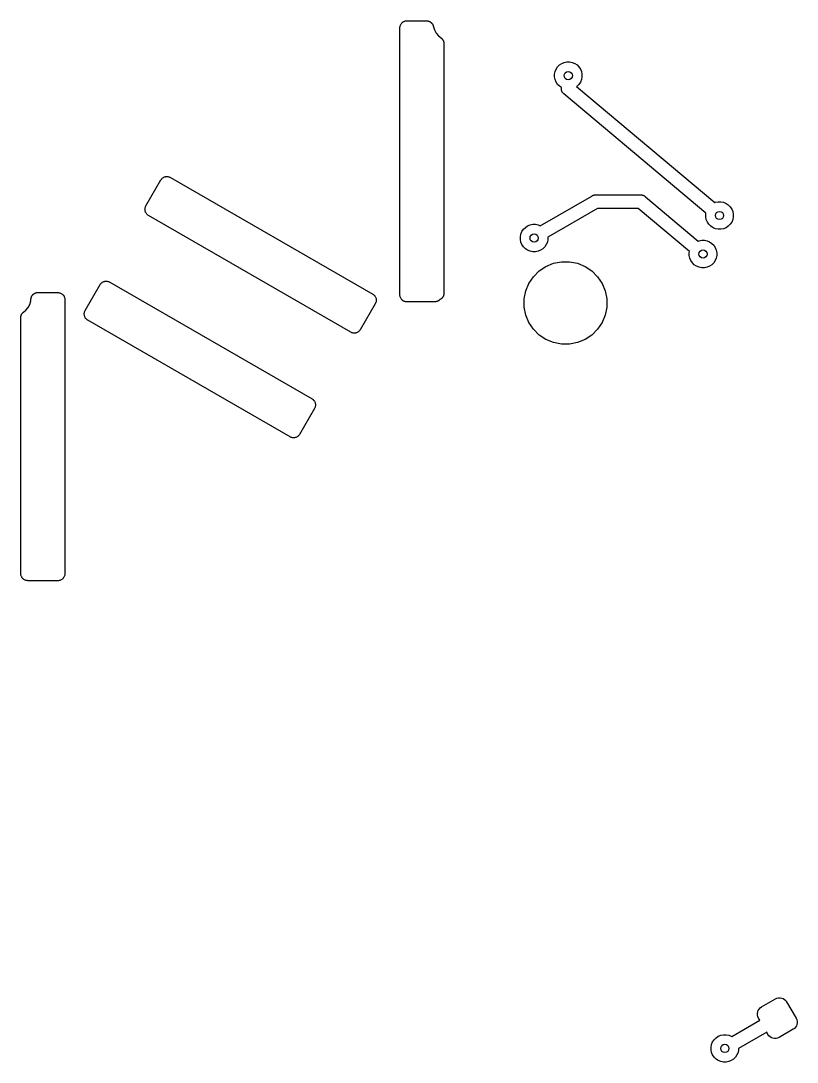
# Model space of a CAD drawing. Extents: x 3.53 to 7.52, y -4.86 to -3.59.
# Drawn here: x 6.567 to 7.122, y -4.33 to -3.585 of the extents above; entities that cross this region are included whole.
import ezdxf

# ---------------------------------------------------------------- set-up
doc = ezdxf.new("R2010")
doc.units = 0
doc.header["$MEASUREMENT"] = 0
doc.layers.add('BLACK', color=7, linetype='CONTINUOUS')

msp = doc.modelspace()

# ---------------------------------------------------------------- linework, layer by layer
at = {"layer": 'BLACK', "linetype": 'CONTINUOUS'}
for p, q in [((6.84132, -3.5854), (6.84177, -3.58527)), ((6.84177, -3.58527), (6.84222, -3.58513)), ((6.84222, -3.58513), (6.84224, -3.58513)), ((6.84224, -3.58513), (6.84225, -3.58513)), ((6.84225, -3.58513), (6.84272, -3.58509)), ((6.84272, -3.58509), (6.84319, -3.58504)), ((6.84319, -3.58504), (6.85726, -3.58504)), ((6.85726, -3.58504), (6.85733, -3.58504)), ((6.85733, -3.58504), (6.85755, -3.58507)), ((6.85755, -3.58507), (6.85778, -3.58507)), ((6.85778, -3.58507), (6.85804, -3.58512)), ((6.85804, -3.58512), (6.8583, -3.58515)), ((6.8583, -3.58515), (6.85851, -3.58522)), ((6.85851, -3.58522), (6.85874, -3.58526)), ((6.85874, -3.58526), (6.85898, -3.58536)), ((6.85898, -3.58536), (6.85923, -3.58544)), ((6.83819, -3.58997), (6.83824, -3.5895)), ((6.83819, -3.59), (6.83819, -3.58997)), ((6.83819, -3.59001), (6.83819, -3.59)), ((6.83819, -3.59), (6.83819, -3.59)), ((6.83819, -3.59004), (6.83819, -3.59001)), ((6.83819, -3.78122), (6.83819, -3.59004)), ((6.83824, -3.5895), (6.83829, -3.58903)), ((6.83829, -3.58903), (6.8383, -3.58902)), ((6.8383, -3.589), (6.83844, -3.58855)), ((6.8383, -3.58902), (6.8383, -3.589)), ((6.83844, -3.58855), (6.83858, -3.5881)), ((6.83858, -3.5881), (6.83859, -3.58809)), ((6.83859, -3.58807), (6.83882, -3.58766)), ((6.83859, -3.58809), (6.83859, -3.58807)), ((6.83882, -3.58766), (6.83904, -3.58724)), ((6.83904, -3.58724), (6.83906, -3.58723)), ((6.83906, -3.58721), (6.83937, -3.58685)), ((6.83906, -3.58723), (6.83906, -3.58721)), ((6.83937, -3.58685), (6.83967, -3.58649)), ((6.83967, -3.58649), (6.83968, -3.58648)), ((6.83968, -3.58648), (6.83969, -3.58647)), ((6.83969, -3.58647), (6.84006, -3.58617)), ((6.84006, -3.58617), (6.84042, -3.58587)), ((6.84042, -3.58587), (6.84044, -3.58587)), ((6.84044, -3.58587), (6.84045, -3.58586)), ((6.84045, -3.58586), (6.84087, -3.58564)), ((6.84087, -3.58564), (6.84128, -3.58542)), ((6.84128, -3.58542), (6.8413, -3.58541)), ((6.8413, -3.58541), (6.84132, -3.5854)), ((6.85923, -3.58544), (6.85943, -3.58555)), ((6.85943, -3.58555), (6.85964, -3.58564)), ((6.85964, -3.58564), (6.85985, -3.58579)), ((6.85985, -3.58579), (6.86008, -3.58591)), ((6.86008, -3.58591), (6.86026, -3.58606)), ((6.86026, -3.58606), (6.86045, -3.58619)), ((6.86045, -3.58619), (6.86063, -3.58637)), ((6.86063, -3.58637), (6.86083, -3.58654)), ((6.86083, -3.58654), (6.86097, -3.58672)), ((6.86097, -3.58672), (6.86113, -3.58688)), ((6.86113, -3.58688), (6.86128, -3.5871)), ((6.86128, -3.5871), (6.86144, -3.5873)), ((6.86144, -3.5873), (6.86155, -3.5875)), ((6.86155, -3.5875), (6.86167, -3.58769)), ((6.86167, -3.58769), (6.86177, -3.58793)), ((6.86177, -3.58793), (6.8619, -3.58817)), ((6.8619, -3.58817), (6.86196, -3.58838)), ((6.86196, -3.58838), (6.86205, -3.58859)), ((6.86205, -3.58859), (6.86207, -3.58872)), ((6.86207, -3.58872), (6.86292, -3.59153)), ((6.86292, -3.59153), (6.86411, -3.59376)), ((6.86411, -3.59376), (6.86571, -3.59571)), ((6.86571, -3.59571), (6.86786, -3.59747)), ((6.86786, -3.59747), (6.86791, -3.59751)), ((6.86791, -3.59751), (6.86806, -3.59767)), ((6.86806, -3.59767), (6.86823, -3.59781)), ((6.86823, -3.59781), (6.8684, -3.59802)), ((6.8684, -3.59802), (6.86859, -3.59821)), ((6.86859, -3.59821), (6.86871, -3.59839)), ((6.86871, -3.59839), (6.86885, -3.59856)), ((6.86885, -3.59856), (6.86898, -3.5988)), ((6.86898, -3.5988), (6.86912, -3.59903)), ((6.86912, -3.59903), (6.8692, -3.59923)), ((6.8692, -3.59923), (6.86931, -3.59943)), ((6.86931, -3.59943), (6.86939, -3.59968)), ((6.86939, -3.59968), (6.86949, -3.59993)), ((6.86949, -3.59993), (6.86953, -3.60015)), ((6.86953, -3.60015), (6.86959, -3.60036)), ((6.86959, -3.60036), (6.86962, -3.60063)), ((6.86962, -3.60063), (6.86967, -3.60089)), ((6.86967, -3.60089), (6.86966, -3.60111)), ((6.86966, -3.60111), (6.86969, -3.60133)), ((6.86969, -3.60133), (6.86969, -3.78009)), ((6.954, -3.61555), (6.95579, -3.61481)), ((6.95579, -3.61481), (6.95769, -3.61443)), ((6.95769, -3.61443), (6.95963, -3.61443)), ((6.95963, -3.61443), (6.96153, -3.61481)), ((6.96153, -3.61481), (6.96332, -3.61555)), ((6.94882, -3.6233), (6.9492, -3.6214)), ((6.9492, -3.6214), (6.94994, -3.61961)), ((6.94994, -3.61961), (6.95102, -3.618)), ((6.95102, -3.618), (6.95239, -3.61663)), ((6.95239, -3.61663), (6.954, -3.61555)), ((6.96332, -3.61555), (6.96494, -3.61663)), ((6.96494, -3.61663), (6.96631, -3.618)), ((6.96631, -3.618), (6.96738, -3.61961)), ((6.96738, -3.61961), (6.96813, -3.6214)), ((6.96813, -3.6214), (6.9685, -3.6233)), ((6.94882, -3.62524), (6.94882, -3.6233)), ((6.9492, -3.62714), (6.94882, -3.62524)), ((6.94994, -3.62893), (6.9492, -3.62714)), ((6.95102, -3.63054), (6.94994, -3.62893)), ((6.96738, -3.62893), (6.96631, -3.63054)), ((6.96813, -3.62714), (6.96738, -3.62893)), ((6.9685, -3.62524), (6.96813, -3.62714)), ((6.9685, -3.6233), (6.9685, -3.62524)), ((6.95239, -3.63192), (6.95102, -3.63054)), ((6.95374, -3.63282), (6.95239, -3.63192)), ((6.95374, -3.63354), (6.95374, -3.63282)), ((6.95374, -3.63399), (6.95374, -3.63354)), ((6.95378, -3.63426), (6.95374, -3.63399)), ((6.95381, -3.63453), (6.95378, -3.63426)), ((6.95387, -3.63473), (6.95381, -3.63453)), ((6.95391, -3.63495), (6.95387, -3.63473)), ((6.95401, -3.6352), (6.95391, -3.63495)), ((6.95409, -3.63545), (6.95401, -3.6352)), ((6.95419, -3.63564), (6.95409, -3.63545)), ((6.95428, -3.63585), (6.95419, -3.63564)), ((6.95442, -3.63607), (6.95428, -3.63585)), ((6.95455, -3.63631), (6.95442, -3.63607)), ((6.95469, -3.63648), (6.95455, -3.63631)), ((6.9548, -3.63666), (6.95469, -3.63648)), ((6.95499, -3.63685), (6.9548, -3.63666)), ((6.95516, -3.63706), (6.95499, -3.63685)), ((6.95552, -3.63735), (6.95516, -3.63706)), ((7.05723, -3.7227), (6.95552, -3.63735)), ((6.96494, -3.63192), (6.96461, -3.63213)), ((6.96461, -3.63213), (7.06355, -3.71515)), ((6.96631, -3.63054), (6.96494, -3.63192)), ((6.66892, -3.69719), (6.66932, -3.69694)), ((6.66932, -3.69694), (6.66934, -3.69693)), ((6.66934, -3.69693), (6.66935, -3.69693)), ((6.66935, -3.69693), (6.66979, -3.69677)), ((6.66979, -3.69677), (6.67024, -3.6966)), ((6.67024, -3.6966), (6.67025, -3.6966)), ((6.67025, -3.6966), (6.67027, -3.69659)), ((6.67027, -3.69659), (6.67073, -3.69652)), ((6.67073, -3.69652), (6.6712, -3.69644)), ((6.6712, -3.69644), (6.67122, -3.69645)), ((6.67122, -3.69645), (6.67123, -3.69644)), ((6.67123, -3.69644), (6.6717, -3.69646)), ((6.6717, -3.69646), (6.67217, -3.69648)), ((6.67217, -3.69648), (6.67219, -3.69648)), ((6.67219, -3.69648), (6.67221, -3.69648)), ((6.67221, -3.69648), (6.67267, -3.6966)), ((6.67267, -3.6966), (6.67312, -3.6967)), ((6.67312, -3.6967), (6.67314, -3.69671)), ((6.67314, -3.69671), (6.67316, -3.69671)), ((6.67316, -3.69671), (6.67359, -3.69691)), ((6.67359, -3.69691), (6.67401, -3.6971)), ((6.67401, -3.6971), (6.81878, -3.78069)), ((6.65643, -3.71755), (6.66718, -3.69894)), ((6.66718, -3.69894), (6.6672, -3.69891)), ((6.6672, -3.6989), (6.66722, -3.69887)), ((6.6672, -3.69891), (6.6672, -3.6989)), ((6.6672, -3.6989), (6.6672, -3.6989)), ((6.66722, -3.69887), (6.6675, -3.6985)), ((6.6675, -3.6985), (6.66777, -3.69812)), ((6.66777, -3.69812), (6.66779, -3.6981)), ((6.66779, -3.6981), (6.6678, -3.69809)), ((6.6678, -3.69809), (6.66814, -3.69777)), ((6.66814, -3.69777), (6.66849, -3.69745)), ((6.66849, -3.69745), (6.6685, -3.69744)), ((6.6685, -3.69744), (6.66852, -3.69743)), ((6.66852, -3.69743), (6.66892, -3.69719)), ((6.93867, -3.73173), (6.97543, -3.71051)), ((6.97543, -3.71051), (6.97549, -3.71046)), ((6.97549, -3.71046), (6.97585, -3.71027)), ((6.97585, -3.71027), (6.97599, -3.71018)), ((6.97599, -3.71018), (6.97606, -3.71015)), ((6.97606, -3.71015), (6.97635, -3.71)), ((6.97635, -3.71), (6.9765, -3.70995)), ((6.9765, -3.70995), (6.97665, -3.70988)), ((6.97665, -3.70988), (6.97697, -3.70981)), ((6.97697, -3.70981), (6.97728, -3.70972)), ((6.97728, -3.70972), (6.97744, -3.7097)), ((6.97744, -3.7097), (6.9776, -3.70966)), ((6.9776, -3.70966), (6.97792, -3.70965)), ((6.97792, -3.70965), (6.978, -3.70965)), ((6.978, -3.70965), (6.97816, -3.70965)), ((6.97816, -3.70965), (6.97856, -3.70963)), ((6.97856, -3.70963), (6.97864, -3.70965)), ((6.97864, -3.70965), (7.01009, -3.70965)), ((7.01009, -3.70965), (7.01011, -3.70964)), ((7.01011, -3.70964), (7.01057, -3.70965)), ((7.01057, -3.70965), (7.01079, -3.70965)), ((7.01079, -3.70965), (7.01081, -3.70965)), ((7.01081, -3.70965), (7.01108, -3.70965)), ((7.01108, -3.70965), (7.01129, -3.7097)), ((7.01129, -3.7097), (7.01151, -3.70972)), ((7.01151, -3.70972), (7.01177, -3.7098)), ((7.01177, -3.7098), (7.01203, -3.70985)), ((7.01203, -3.70985), (7.01223, -3.70994)), ((7.01223, -3.70994), (7.01244, -3.71)), ((7.01244, -3.71), (7.01268, -3.71013)), ((7.01268, -3.71013), (7.01292, -3.71023)), ((7.01292, -3.71023), (7.0131, -3.71035)), ((7.0131, -3.71035), (7.01329, -3.71046)), ((7.01329, -3.71046), (7.0135, -3.71063)), ((7.0135, -3.71063), (7.01352, -3.71064)), ((7.01352, -3.71064), (7.01369, -3.71078)), ((7.01369, -3.71078), (7.01404, -3.71107)), ((7.01404, -3.71107), (7.01406, -3.71109)), ((7.01406, -3.71109), (7.05174, -3.74271)), ((6.65579, -3.71986), (6.65581, -3.71939)), ((6.65581, -3.71936), (6.65592, -3.7189)), ((6.65581, -3.71937), (6.65581, -3.71936)), ((6.65581, -3.71939), (6.65581, -3.71937)), ((6.65592, -3.7189), (6.65603, -3.71844)), ((6.65603, -3.71844), (6.65604, -3.71842)), ((6.65604, -3.71841), (6.65624, -3.71798)), ((6.65604, -3.71842), (6.65604, -3.71841)), ((6.65624, -3.71798), (6.65643, -3.71755)), ((6.97956, -3.71949), (6.94409, -3.73996)), ((7.00875, -3.71949), (6.97956, -3.71949)), ((7.04542, -3.75026), (7.00875, -3.71949)), ((7.06355, -3.71515), (7.06406, -3.71495)), ((7.06406, -3.71495), (7.06596, -3.71457)), ((7.06596, -3.71457), (7.0679, -3.71457)), ((7.0679, -3.71457), (7.0698, -3.71495)), ((7.0698, -3.71495), (7.07159, -3.71569)), ((7.07159, -3.71569), (7.0732, -3.71676)), ((7.0732, -3.71676), (7.07457, -3.71814)), ((7.07457, -3.71814), (7.07565, -3.71975)), ((6.65577, -3.72033), (6.65579, -3.71986)), ((6.65578, -3.72035), (6.65577, -3.72033)), ((6.65577, -3.72037), (6.65578, -3.72035)), ((6.65585, -3.72083), (6.65577, -3.72037)), ((6.65592, -3.72129), (6.65585, -3.72083)), ((6.65593, -3.72131), (6.65592, -3.72129)), ((6.65593, -3.72133), (6.65593, -3.72131)), ((6.65609, -3.72177), (6.65593, -3.72133)), ((6.65626, -3.72221), (6.65609, -3.72177)), ((6.65626, -3.72223), (6.65626, -3.72221)), ((6.65627, -3.72224), (6.65626, -3.72223)), ((6.65652, -3.72264), (6.65627, -3.72224)), ((6.65676, -3.72305), (6.65652, -3.72264)), ((6.65677, -3.72306), (6.65676, -3.72305)), ((6.65678, -3.72307), (6.65677, -3.72306)), ((6.6571, -3.72342), (6.65678, -3.72307)), ((6.65742, -3.72377), (6.6571, -3.72342)), ((6.65743, -3.72378), (6.65742, -3.72377)), ((6.65745, -3.72379), (6.65743, -3.72378)), ((6.65782, -3.72407), (6.65745, -3.72379)), ((6.6582, -3.72435), (6.65782, -3.72407)), ((6.65823, -3.72436), (6.6582, -3.72435)), ((6.65824, -3.72436), (6.65823, -3.72436)), ((6.65823, -3.72436), (6.65823, -3.72436)), ((6.65826, -3.72438), (6.65824, -3.72436)), ((6.80303, -3.80796), (6.65826, -3.72438)), ((7.05709, -3.72344), (7.05723, -3.7227)), ((7.05709, -3.72538), (7.05709, -3.72344)), ((7.05746, -3.72728), (7.05709, -3.72538)), ((7.07565, -3.71975), (7.07639, -3.72154)), ((7.07639, -3.72154), (7.07677, -3.72344)), ((7.07677, -3.72538), (7.07639, -3.72728)), ((7.07677, -3.72344), (7.07677, -3.72538)), ((6.92553, -3.73589), (6.92661, -3.73428)), ((6.92661, -3.73428), (6.92798, -3.73291)), ((6.92798, -3.73291), (6.92959, -3.73183)), ((6.92959, -3.73183), (6.93138, -3.73109)), ((6.93138, -3.73109), (6.93328, -3.73071)), ((6.93328, -3.73071), (6.93522, -3.73071)), ((6.93522, -3.73071), (6.93712, -3.73109)), ((6.93712, -3.73109), (6.93867, -3.73173)), ((7.05821, -3.72907), (7.05746, -3.72728)), ((7.05928, -3.73068), (7.05821, -3.72907)), ((7.06065, -3.73205), (7.05928, -3.73068)), ((7.06227, -3.73313), (7.06065, -3.73205)), ((7.06406, -3.73387), (7.06227, -3.73313)), ((7.06596, -3.73425), (7.06406, -3.73387)), ((7.0679, -3.73425), (7.06596, -3.73425)), ((7.0698, -3.73387), (7.0679, -3.73425)), ((7.07159, -3.73313), (7.0698, -3.73387)), ((7.0732, -3.73205), (7.07159, -3.73313)), ((7.07457, -3.73068), (7.0732, -3.73205)), ((7.07565, -3.72907), (7.07457, -3.73068)), ((7.07639, -3.72728), (7.07565, -3.72907)), ((6.92441, -3.73958), (6.92479, -3.73768)), ((6.92441, -3.74152), (6.92441, -3.73958)), ((6.92479, -3.74342), (6.92441, -3.74152)), ((6.92479, -3.73768), (6.92553, -3.73589)), ((6.94409, -3.74152), (6.94372, -3.74342)), ((6.94409, -3.73996), (6.94409, -3.74152)), ((6.92553, -3.74521), (6.92479, -3.74342)), ((6.92661, -3.74683), (6.92553, -3.74521)), ((6.92798, -3.7482), (6.92661, -3.74683)), ((6.92959, -3.74927), (6.92798, -3.7482)), ((6.93138, -3.75002), (6.92959, -3.74927)), ((6.93891, -3.74927), (6.93712, -3.75002)), ((6.94053, -3.7482), (6.93891, -3.74927)), ((6.9419, -3.74683), (6.94053, -3.7482)), ((6.94297, -3.74521), (6.9419, -3.74683)), ((6.94372, -3.74342), (6.94297, -3.74521)), ((7.05174, -3.74271), (7.05225, -3.7425)), ((7.05225, -3.7425), (7.05415, -3.74213)), ((7.05415, -3.74213), (7.05609, -3.74213)), ((7.05609, -3.74213), (7.05799, -3.7425)), ((7.05799, -3.7425), (7.05978, -3.74325)), ((7.05978, -3.74325), (7.06139, -3.74432)), ((7.06139, -3.74432), (7.06276, -3.74569)), ((7.06276, -3.74569), (7.06384, -3.74731)), ((7.06384, -3.74731), (7.06458, -3.7491)), ((7.06458, -3.7491), (7.06496, -3.751)), ((6.93328, -3.75039), (6.93138, -3.75002)), ((6.93522, -3.75039), (6.93328, -3.75039)), ((6.93712, -3.75002), (6.93522, -3.75039)), ((7.04528, -3.751), (7.04542, -3.75026)), ((7.04528, -3.75294), (7.04528, -3.751)), ((7.04565, -3.75484), (7.04528, -3.75294)), ((7.0464, -3.75663), (7.04565, -3.75484)), ((7.04747, -3.75824), (7.0464, -3.75663)), ((7.06384, -3.75663), (7.06276, -3.75824)), ((7.06458, -3.75484), (7.06384, -3.75663)), ((7.06496, -3.75294), (7.06458, -3.75484)), ((7.06496, -3.751), (7.06496, -3.75294)), ((6.93376, -3.76819), (6.93787, -3.76407)), ((6.93787, -3.76407), (6.94271, -3.76084)), ((6.94271, -3.76084), (6.94808, -3.75862)), ((6.94808, -3.75862), (6.95378, -3.75748)), ((6.95378, -3.75748), (6.9596, -3.75748)), ((6.9596, -3.75748), (6.96531, -3.75862)), ((6.96531, -3.75862), (6.97068, -3.76084)), ((6.97068, -3.76084), (6.97552, -3.76407)), ((6.97552, -3.76407), (6.97963, -3.76819)), ((7.04884, -3.75961), (7.04747, -3.75824)), ((7.05046, -3.76069), (7.04884, -3.75961)), ((7.05225, -3.76143), (7.05046, -3.76069)), ((7.05415, -3.76181), (7.05225, -3.76143)), ((7.05609, -3.76181), (7.05415, -3.76181)), ((7.05799, -3.76143), (7.05609, -3.76181)), ((7.05978, -3.76069), (7.05799, -3.76143)), ((7.06139, -3.75961), (7.05978, -3.76069)), ((7.06276, -3.75824), (7.06139, -3.75961)), ((6.62589, -3.77185), (6.62634, -3.77169)), ((6.62634, -3.77169), (6.62678, -3.77152)), ((6.62678, -3.77152), (6.62679, -3.77152)), ((6.62679, -3.77152), (6.62681, -3.77151)), ((6.62681, -3.77151), (6.62727, -3.77144)), ((6.62727, -3.77144), (6.62774, -3.77137)), ((6.62774, -3.77137), (6.62776, -3.77137)), ((6.62776, -3.77137), (6.62777, -3.77137)), ((6.62777, -3.77137), (6.62824, -3.77139)), ((6.62824, -3.77139), (6.62872, -3.7714)), ((6.62872, -3.7714), (6.62873, -3.77141)), ((6.62873, -3.77141), (6.62875, -3.77141)), ((6.62875, -3.77141), (6.62921, -3.77152)), ((6.62921, -3.77152), (6.62967, -3.77162)), ((6.62967, -3.77162), (6.62968, -3.77163)), ((6.62968, -3.77163), (6.6297, -3.77164)), ((6.6297, -3.77164), (6.63013, -3.77183)), ((6.93053, -3.77302), (6.93376, -3.76819)), ((6.97963, -3.76819), (6.98286, -3.77302)), ((6.61298, -3.79247), (6.62372, -3.77386)), ((6.62372, -3.77386), (6.62374, -3.77383)), ((6.62374, -3.77383), (6.62376, -3.7738)), ((6.62374, -3.77383), (6.62374, -3.77383)), ((6.62374, -3.77383), (6.62374, -3.77383)), ((6.62376, -3.7738), (6.62404, -3.77342)), ((6.62404, -3.77342), (6.62432, -3.77304)), ((6.62432, -3.77304), (6.62433, -3.77303)), ((6.62433, -3.77303), (6.62434, -3.77301)), ((6.62434, -3.77301), (6.62469, -3.77269)), ((6.62469, -3.77269), (6.62503, -3.77237)), ((6.62503, -3.77237), (6.62505, -3.77237)), ((6.62505, -3.77237), (6.62506, -3.77235)), ((6.62506, -3.77235), (6.62546, -3.77211)), ((6.62546, -3.77211), (6.62586, -3.77186)), ((6.62586, -3.77186), (6.62588, -3.77186)), ((6.62588, -3.77186), (6.62589, -3.77185)), ((6.63013, -3.77183), (6.63055, -3.77203)), ((6.63055, -3.77203), (6.77532, -3.85561)), ((6.92717, -3.7841), (6.9283, -3.77839)), ((6.9283, -3.77839), (6.93053, -3.77302)), ((6.98286, -3.77302), (6.98509, -3.77839)), ((6.98509, -3.77839), (6.98622, -3.7841)), ((6.5733, -3.78799), (6.57403, -3.78558)), ((6.57403, -3.78558), (6.57418, -3.78404)), ((6.57418, -3.78404), (6.57419, -3.78397)), ((6.57419, -3.78397), (6.57423, -3.78375)), ((6.57423, -3.78375), (6.57426, -3.78352)), ((6.57426, -3.78352), (6.57434, -3.78327)), ((6.57434, -3.78327), (6.57439, -3.78301)), ((6.57439, -3.78301), (6.57448, -3.78281)), ((6.57448, -3.78281), (6.57455, -3.78259)), ((6.57455, -3.78259), (6.57467, -3.78236)), ((6.57467, -3.78236), (6.57477, -3.78212)), ((6.57477, -3.78212), (6.5749, -3.78193)), ((6.5749, -3.78193), (6.57501, -3.78173)), ((6.57501, -3.78173), (6.57518, -3.78153)), ((6.57518, -3.78153), (6.57533, -3.78131)), ((6.57533, -3.78131), (6.57549, -3.78115)), ((6.57549, -3.78115), (6.57563, -3.78098)), ((6.57563, -3.78098), (6.57584, -3.78081)), ((6.57584, -3.78081), (6.57602, -3.78063)), ((6.57602, -3.78063), (6.57621, -3.78051)), ((6.57621, -3.78051), (6.57639, -3.78036)), ((6.57639, -3.78036), (6.57662, -3.78024)), ((6.57662, -3.78024), (6.57684, -3.7801)), ((6.57684, -3.7801), (6.57705, -3.78001)), ((6.57705, -3.78001), (6.57725, -3.7799)), ((6.57725, -3.7799), (6.5775, -3.77983)), ((6.5775, -3.77983), (6.57775, -3.77973)), ((6.57775, -3.77973), (6.57797, -3.77969)), ((6.57797, -3.77969), (6.57818, -3.77962)), ((6.57818, -3.77962), (6.57845, -3.7796)), ((6.57845, -3.7796), (6.5787, -3.77955)), ((6.5787, -3.77955), (6.57893, -3.77955)), ((6.57893, -3.77955), (6.57916, -3.77953)), ((6.57916, -3.77953), (6.59343, -3.77953)), ((6.59343, -3.77953), (6.59346, -3.77953)), ((6.59346, -3.77953), (6.59346, -3.77953)), ((6.59346, -3.77953), (6.59346, -3.77953)), ((6.59346, -3.77953), (6.59349, -3.77953)), ((6.59349, -3.77953), (6.59396, -3.77958)), ((6.59396, -3.77958), (6.59443, -3.77963)), ((6.59443, -3.77963), (6.59445, -3.77963)), ((6.59445, -3.77963), (6.59446, -3.77964)), ((6.59446, -3.77964), (6.59491, -3.77978)), ((6.59491, -3.77978), (6.59536, -3.77992)), ((6.59536, -3.77992), (6.59538, -3.77993)), ((6.59538, -3.77993), (6.59539, -3.77993)), ((6.59539, -3.77993), (6.59581, -3.78016)), ((6.59581, -3.78016), (6.59622, -3.78038)), ((6.59622, -3.78038), (6.59623, -3.78039)), ((6.59623, -3.78039), (6.59625, -3.7804)), ((6.59625, -3.7804), (6.59661, -3.7807)), ((6.59661, -3.7807), (6.59697, -3.781)), ((6.59697, -3.781), (6.59698, -3.78102)), ((6.59698, -3.78102), (6.597, -3.78103)), ((6.597, -3.78103), (6.59729, -3.7814)), ((6.59729, -3.7814), (6.59759, -3.78176)), ((6.59759, -3.78176), (6.5976, -3.78178)), ((6.5976, -3.78178), (6.59761, -3.78179)), ((6.59761, -3.78179), (6.59783, -3.78221)), ((6.59783, -3.78221), (6.59805, -3.78262)), ((6.59805, -3.78262), (6.59805, -3.78264)), ((6.59805, -3.78264), (6.59806, -3.78265)), ((6.59806, -3.78265), (6.59819, -3.7831)), ((6.59819, -3.7831), (6.59833, -3.78356)), ((6.59833, -3.78356), (6.59833, -3.78357)), ((6.59833, -3.78357), (6.59834, -3.78359)), ((6.59834, -3.78359), (6.59838, -3.78406)), ((6.59838, -3.78406), (6.59843, -3.78453)), ((6.59843, -3.78453), (6.59843, -3.98083)), ((6.81878, -3.78069), (6.81881, -3.7807)), ((6.81881, -3.7807), (6.81881, -3.78071)), ((6.81881, -3.78071), (6.81881, -3.78071)), ((6.81881, -3.78071), (6.81884, -3.78072)), ((6.81884, -3.78072), (6.81922, -3.781)), ((6.81922, -3.781), (6.8196, -3.78128)), ((6.8196, -3.78128), (6.81961, -3.78129)), ((6.81961, -3.78129), (6.81963, -3.7813)), ((6.81963, -3.7813), (6.81994, -3.78165)), ((6.81994, -3.78165), (6.82026, -3.78199)), ((6.82026, -3.78199), (6.82027, -3.78201)), ((6.82027, -3.78201), (6.82029, -3.78202)), ((6.82029, -3.78202), (6.82053, -3.78242)), ((6.82053, -3.78242), (6.82078, -3.78283)), ((6.82078, -3.78283), (6.82078, -3.78284)), ((6.82078, -3.78284), (6.82079, -3.78286)), ((6.82079, -3.78286), (6.82095, -3.7833)), ((6.82095, -3.7833), (6.82112, -3.78374)), ((6.82102, -3.78663), (6.82101, -3.78665)), ((6.82112, -3.78617), (6.82102, -3.78663)), ((6.82112, -3.78374), (6.82112, -3.78376)), ((6.82112, -3.78376), (6.82112, -3.78377)), ((6.82112, -3.78377), (6.8212, -3.78424)), ((6.82123, -3.78571), (6.82112, -3.78617)), ((6.8212, -3.78424), (6.82127, -3.7847)), ((6.82124, -3.78568), (6.82123, -3.7857)), ((6.82123, -3.7857), (6.82123, -3.78571)), ((6.82125, -3.78521), (6.82124, -3.78568)), ((6.82127, -3.78474), (6.82125, -3.78521)), ((6.82127, -3.7847), (6.82127, -3.78472)), ((6.82127, -3.78472), (6.82127, -3.78474)), ((6.83823, -3.78169), (6.83819, -3.78122)), ((6.83828, -3.78216), (6.83823, -3.78169)), ((6.83828, -3.78217), (6.83828, -3.78216)), ((6.83828, -3.78219), (6.83828, -3.78217)), ((6.83842, -3.78264), (6.83828, -3.78219)), ((6.83855, -3.78309), (6.83842, -3.78264)), ((6.83856, -3.78311), (6.83855, -3.78309)), ((6.83857, -3.78313), (6.83856, -3.78311)), ((6.83879, -3.78354), (6.83857, -3.78313)), ((6.83901, -3.78396), (6.83879, -3.78354)), ((6.83902, -3.78397), (6.83901, -3.78396)), ((6.83902, -3.78399), (6.83902, -3.78397)), ((6.83932, -3.78435), (6.83902, -3.78399)), ((6.83962, -3.78472), (6.83932, -3.78435)), ((6.83963, -3.78473), (6.83962, -3.78472)), ((6.83964, -3.78474), (6.83963, -3.78473)), ((6.84, -3.78504), (6.83964, -3.78474)), ((6.84036, -3.78535), (6.84, -3.78504)), ((6.84038, -3.78535), (6.84036, -3.78535)), ((6.84039, -3.78537), (6.84038, -3.78535)), ((6.84081, -3.78559), (6.84039, -3.78537)), ((6.84122, -3.78582), (6.84081, -3.78559)), ((6.84124, -3.78582), (6.84122, -3.78582)), ((6.84125, -3.78583), (6.84124, -3.78582)), ((6.8417, -3.78597), (6.84125, -3.78583)), ((6.84215, -3.78611), (6.8417, -3.78597)), ((6.84217, -3.78611), (6.84215, -3.78611)), ((6.84218, -3.78612), (6.84217, -3.78611)), ((6.84265, -3.78617), (6.84218, -3.78612)), ((6.84312, -3.78622), (6.84265, -3.78617)), ((6.84315, -3.78622), (6.84312, -3.78622)), ((6.84316, -3.78622), (6.84315, -3.78622)), ((6.84315, -3.78622), (6.84315, -3.78622)), ((6.84319, -3.78622), (6.84316, -3.78622)), ((6.86309, -3.78622), (6.84319, -3.78622)), ((6.86331, -3.7862), (6.86309, -3.78622)), ((6.86352, -3.7862), (6.86331, -3.7862)), ((6.86379, -3.78615), (6.86352, -3.7862)), ((6.86406, -3.78613), (6.86379, -3.78615)), ((6.86427, -3.78606), (6.86406, -3.78613)), ((6.86448, -3.78602), (6.86427, -3.78606)), ((6.86474, -3.78592), (6.86448, -3.78602)), ((6.865, -3.78584), (6.86474, -3.78592)), ((6.86519, -3.78574), (6.865, -3.78584)), ((6.86539, -3.78566), (6.86519, -3.78574)), ((6.86562, -3.78551), (6.86539, -3.78566)), ((6.86586, -3.78539), (6.86562, -3.78551)), ((6.86603, -3.78525), (6.86586, -3.78539)), ((6.86621, -3.78513), (6.86603, -3.78525)), ((6.86626, -3.78509), (6.86621, -3.78513)), ((6.86687, -3.78459), (6.86626, -3.78509)), ((6.86704, -3.78449), (6.86687, -3.78459)), ((6.86723, -3.78437), (6.86704, -3.78449)), ((6.86742, -3.78427), (6.86723, -3.78437)), ((6.86763, -3.7841), (6.86742, -3.78427)), ((6.86785, -3.78395), (6.86763, -3.7841)), ((6.86801, -3.7838), (6.86785, -3.78395)), ((6.86818, -3.78366), (6.86801, -3.7838)), ((6.86836, -3.78345), (6.86818, -3.78366)), ((6.86854, -3.78326), (6.86836, -3.78345)), ((6.86867, -3.78308), (6.86854, -3.78326)), ((6.86881, -3.78291), (6.86867, -3.78308)), ((6.86894, -3.78268), (6.86881, -3.78291)), ((6.86909, -3.78245), (6.86894, -3.78268)), ((6.86917, -3.78225), (6.86909, -3.78245)), ((6.86928, -3.78205), (6.86917, -3.78225)), ((6.86936, -3.7818), (6.86928, -3.78205)), ((6.86946, -3.78155), (6.86936, -3.7818)), ((6.86951, -3.78134), (6.86946, -3.78155)), ((6.86958, -3.78112), (6.86951, -3.78134)), ((6.86961, -3.78086), (6.86958, -3.78112)), ((6.86966, -3.7806), (6.86961, -3.78086)), ((6.86968, -3.78015), (6.86966, -3.78038)), ((6.86966, -3.78038), (6.86966, -3.7806)), ((6.86969, -3.78009), (6.86968, -3.78015)), ((6.92717, -3.78992), (6.92717, -3.7841)), ((6.98622, -3.7841), (6.98622, -3.78992)), ((6.56826, -3.7941), (6.56843, -3.79389)), ((6.56843, -3.79389), (6.5686, -3.79375)), ((6.5686, -3.79375), (6.56876, -3.7936)), ((6.56876, -3.7936), (6.57051, -3.79216)), ((6.57051, -3.79216), (6.57211, -3.79021)), ((6.57211, -3.79021), (6.5733, -3.78799)), ((6.61235, -3.79428), (6.61247, -3.79382)), ((6.61247, -3.79382), (6.61257, -3.79336)), ((6.61257, -3.79336), (6.61258, -3.79335)), ((6.61258, -3.79333), (6.61278, -3.7929)), ((6.61258, -3.79335), (6.61258, -3.79333)), ((6.61278, -3.7929), (6.61298, -3.79247)), ((6.82061, -3.78752), (6.80986, -3.80613)), ((6.82081, -3.78709), (6.82061, -3.78752)), ((6.821, -3.78666), (6.82081, -3.78709)), ((6.82101, -3.78665), (6.821, -3.78666)), ((6.9283, -3.79562), (6.92717, -3.78992)), ((6.98622, -3.78992), (6.98509, -3.79562)), ((6.56693, -3.79739), (6.56695, -3.79718)), ((6.56693, -3.79746), (6.56693, -3.79739)), ((6.56693, -3.98083), (6.56693, -3.79746)), ((6.56695, -3.79696), (6.56701, -3.79669)), ((6.56695, -3.79718), (6.56695, -3.79696)), ((6.56701, -3.79669), (6.56704, -3.79643)), ((6.56704, -3.79643), (6.5671, -3.79622)), ((6.5671, -3.79622), (6.56715, -3.796)), ((6.56715, -3.796), (6.56725, -3.79575)), ((6.56725, -3.79575), (6.56733, -3.7955)), ((6.56733, -3.7955), (6.56744, -3.7953)), ((6.56744, -3.7953), (6.56752, -3.7951)), ((6.56752, -3.7951), (6.56767, -3.79488)), ((6.56767, -3.79488), (6.5678, -3.79464)), ((6.5678, -3.79464), (6.56794, -3.79447)), ((6.56794, -3.79447), (6.56807, -3.79429)), ((6.56807, -3.79429), (6.56826, -3.7941)), ((6.61231, -3.79525), (6.61233, -3.79478)), ((6.61232, -3.79527), (6.61231, -3.79525)), ((6.61232, -3.79529), (6.61232, -3.79527)), ((6.61239, -3.79575), (6.61232, -3.79529)), ((6.61233, -3.79478), (6.61235, -3.79431)), ((6.61235, -3.7943), (6.61235, -3.79428)), ((6.61235, -3.79431), (6.61235, -3.7943)), ((6.61246, -3.79622), (6.61239, -3.79575)), ((6.61247, -3.79623), (6.61246, -3.79622)), ((6.61247, -3.79625), (6.61247, -3.79623)), ((6.61264, -3.79669), (6.61247, -3.79625)), ((6.6128, -3.79713), (6.61264, -3.79669)), ((6.61281, -3.79715), (6.6128, -3.79713)), ((6.61281, -3.79717), (6.61281, -3.79715)), ((6.61306, -3.79757), (6.61281, -3.79717)), ((6.6133, -3.79797), (6.61306, -3.79757)), ((6.61331, -3.79798), (6.6133, -3.79797)), ((6.61332, -3.798), (6.61331, -3.79798)), ((6.61364, -3.79834), (6.61332, -3.798)), ((6.61396, -3.79869), (6.61364, -3.79834)), ((6.61397, -3.7987), (6.61396, -3.79869)), ((6.61399, -3.79871), (6.61397, -3.7987)), ((6.61437, -3.79899), (6.61399, -3.79871)), ((6.61475, -3.79927), (6.61437, -3.79899)), ((6.61477, -3.79929), (6.61475, -3.79927)), ((6.61478, -3.79929), (6.61477, -3.79929)), ((6.61481, -3.7993), (6.61478, -3.79929)), ((6.61478, -3.79929), (6.61478, -3.79929)), ((6.75958, -3.88289), (6.61481, -3.7993)), ((6.93053, -3.80099), (6.9283, -3.79562)), ((6.93376, -3.80583), (6.93053, -3.80099)), ((6.98286, -3.80099), (6.97963, -3.80583)), ((6.98509, -3.79562), (6.98286, -3.80099)), ((6.80346, -3.80816), (6.80303, -3.80796)), ((6.80389, -3.80836), (6.80346, -3.80816)), ((6.80391, -3.80836), (6.80389, -3.80836)), ((6.80392, -3.80837), (6.80391, -3.80836)), ((6.80438, -3.80847), (6.80392, -3.80837)), ((6.80484, -3.80859), (6.80438, -3.80847)), ((6.80486, -3.80859), (6.80484, -3.80859)), ((6.80487, -3.80859), (6.80486, -3.80859)), ((6.80534, -3.80861), (6.80487, -3.80859)), ((6.80581, -3.80863), (6.80534, -3.80861)), ((6.80583, -3.80862), (6.80581, -3.80863)), ((6.80585, -3.80862), (6.80583, -3.80862)), ((6.80631, -3.80855), (6.80585, -3.80862)), ((6.80678, -3.80848), (6.80631, -3.80855)), ((6.80679, -3.80847), (6.80678, -3.80848)), ((6.80681, -3.80847), (6.80679, -3.80847)), ((6.80725, -3.80831), (6.80681, -3.80847)), ((6.80769, -3.80814), (6.80725, -3.80831)), ((6.80771, -3.80813), (6.80769, -3.80814)), ((6.80773, -3.80813), (6.80771, -3.80813)), ((6.80812, -3.80788), (6.80773, -3.80813)), ((6.80853, -3.80764), (6.80812, -3.80788)), ((6.80854, -3.80763), (6.80853, -3.80764)), ((6.80856, -3.80762), (6.80854, -3.80763)), ((6.8089, -3.8073), (6.80856, -3.80762)), ((6.80925, -3.80698), (6.8089, -3.8073)), ((6.80926, -3.80697), (6.80925, -3.80698)), ((6.80927, -3.80695), (6.80926, -3.80697)), ((6.80955, -3.80657), (6.80927, -3.80695)), ((6.80983, -3.80619), (6.80955, -3.80657)), ((6.80985, -3.80617), (6.80983, -3.80619)), ((6.80986, -3.80613), (6.80985, -3.80616)), ((6.80985, -3.80616), (6.80985, -3.80616)), ((6.80985, -3.80616), (6.80985, -3.80617)), ((6.93787, -3.80994), (6.93376, -3.80583)), ((6.97963, -3.80583), (6.97552, -3.80994)), ((6.94271, -3.81317), (6.93787, -3.80994)), ((6.94808, -3.8154), (6.94271, -3.81317)), ((6.95378, -3.81654), (6.94808, -3.8154)), ((6.96531, -3.8154), (6.9596, -3.81654)), ((6.97068, -3.81317), (6.96531, -3.8154)), ((6.97552, -3.80994), (6.97068, -3.81317)), ((6.9596, -3.81654), (6.95378, -3.81654)), ((6.77532, -3.85561), (6.77535, -3.85563)), ((6.77535, -3.85563), (6.77535, -3.85563)), ((6.77535, -3.85563), (6.77536, -3.85563)), ((6.77536, -3.85563), (6.77538, -3.85565)), ((6.77538, -3.85565), (6.77576, -3.85592)), ((6.77576, -3.85592), (6.77614, -3.8562)), ((6.77614, -3.8562), (6.77616, -3.85621)), ((6.77616, -3.85621), (6.77617, -3.85622)), ((6.77617, -3.85622), (6.77648, -3.85657)), ((6.77648, -3.85657), (6.77681, -3.85692)), ((6.77681, -3.85692), (6.77682, -3.85693)), ((6.77682, -3.85693), (6.77683, -3.85695)), ((6.77683, -3.85695), (6.77707, -3.85734)), ((6.77707, -3.85734), (6.77732, -3.85775)), ((6.77732, -3.85775), (6.77732, -3.85777)), ((6.77732, -3.85777), (6.77733, -3.85778)), ((6.77733, -3.85778), (6.77749, -3.85822)), ((6.77749, -3.85822), (6.77766, -3.85866)), ((6.77766, -3.86109), (6.77756, -3.86155)), ((6.77766, -3.85866), (6.77766, -3.85868)), ((6.77766, -3.85868), (6.77767, -3.8587)), ((6.77777, -3.86064), (6.77766, -3.86109)), ((6.77767, -3.8587), (6.77774, -3.85916)), ((6.77774, -3.85916), (6.77781, -3.85963)), ((6.77778, -3.86062), (6.77777, -3.86064)), ((6.7778, -3.86013), (6.77778, -3.8606)), ((6.77778, -3.8606), (6.77778, -3.86062)), ((6.77782, -3.85966), (6.7778, -3.86013)), ((6.77781, -3.85963), (6.77781, -3.85964)), ((6.77781, -3.85964), (6.77782, -3.85966)), ((6.77715, -3.86244), (6.76641, -3.88106)), ((6.77735, -3.86201), (6.77715, -3.86244)), ((6.77755, -3.86158), (6.77735, -3.86201)), ((6.77756, -3.86155), (6.77755, -3.86157)), ((6.77755, -3.86157), (6.77755, -3.86158)), ((6.76001, -3.88308), (6.75958, -3.88289)), ((6.76043, -3.88328), (6.76001, -3.88308)), ((6.76045, -3.88328), (6.76043, -3.88328)), ((6.76046, -3.88329), (6.76045, -3.88328)), ((6.76092, -3.8834), (6.76046, -3.88329)), ((6.76138, -3.88351), (6.76092, -3.8834)), ((6.7614, -3.88351), (6.76138, -3.88351)), ((6.76141, -3.88351), (6.7614, -3.88351)), ((6.76188, -3.88353), (6.76141, -3.88351)), ((6.76235, -3.88355), (6.76188, -3.88353)), ((6.76285, -3.88347), (6.76239, -3.88355)), ((6.76332, -3.8834), (6.76285, -3.88347)), ((6.76334, -3.88339), (6.76332, -3.8834)), ((6.76335, -3.88339), (6.76334, -3.88339)), ((6.76379, -3.88323), (6.76335, -3.88339)), ((6.76424, -3.88307), (6.76379, -3.88323)), ((6.76425, -3.88306), (6.76424, -3.88307)), ((6.76427, -3.88305), (6.76425, -3.88306)), ((6.76466, -3.88281), (6.76427, -3.88305)), ((6.76507, -3.88256), (6.76466, -3.88281)), ((6.76508, -3.88255), (6.76507, -3.88256)), ((6.7651, -3.88254), (6.76508, -3.88255)), ((6.76544, -3.88222), (6.7651, -3.88254)), ((6.76579, -3.8819), (6.76544, -3.88222)), ((6.7658, -3.88189), (6.76579, -3.8819)), ((6.76581, -3.88188), (6.7658, -3.88189)), ((6.76609, -3.8815), (6.76581, -3.88188)), ((6.76637, -3.88112), (6.76609, -3.8815)), ((6.76639, -3.88109), (6.76637, -3.88112)), ((6.76641, -3.88106), (6.76639, -3.88109)), ((6.76639, -3.88109), (6.76639, -3.88109)), ((6.76639, -3.88109), (6.76639, -3.88109)), ((6.76237, -3.88355), (6.76235, -3.88355)), ((6.76239, -3.88355), (6.76237, -3.88355)), ((6.56698, -3.9813), (6.56693, -3.98083)), ((6.56702, -3.98176), (6.56698, -3.9813)), ((6.56702, -3.98178), (6.56702, -3.98176)), ((6.56702, -3.9818), (6.56702, -3.98178)), ((6.56716, -3.98225), (6.56702, -3.9818)), ((6.56729, -3.9827), (6.56716, -3.98225)), ((6.5673, -3.98272), (6.56729, -3.9827)), ((6.56731, -3.98273), (6.5673, -3.98272)), ((6.56753, -3.98315), (6.56731, -3.98273)), ((6.56775, -3.98356), (6.56753, -3.98315)), ((6.56776, -3.98358), (6.56775, -3.98356)), ((6.56776, -3.98359), (6.56776, -3.98358)), ((6.56806, -3.98396), (6.56776, -3.98359)), ((6.56836, -3.98433), (6.56806, -3.98396)), ((6.56837, -3.98434), (6.56836, -3.98433)), ((6.56838, -3.98435), (6.56837, -3.98434)), ((6.56874, -3.98465), (6.56838, -3.98435)), ((6.5691, -3.98495), (6.56874, -3.98465)), ((6.56912, -3.98496), (6.5691, -3.98495)), ((6.56913, -3.98497), (6.56912, -3.98496)), ((6.56955, -3.9852), (6.56913, -3.98497)), ((6.56996, -3.98542), (6.56955, -3.9852)), ((6.56998, -3.98543), (6.56996, -3.98542)), ((6.56999, -3.98544), (6.56998, -3.98543)), ((6.57044, -3.98558), (6.56999, -3.98544)), ((6.57089, -3.98572), (6.57044, -3.98558)), ((6.57091, -3.98572), (6.57089, -3.98572)), ((6.57092, -3.98572), (6.57091, -3.98572)), ((6.57139, -3.98577), (6.57092, -3.98572)), ((6.57186, -3.98583), (6.57139, -3.98577)), ((6.57189, -3.98583), (6.57186, -3.98583)), ((6.5719, -3.98583), (6.57189, -3.98583)), ((6.57189, -3.98583), (6.57189, -3.98583)), ((6.57193, -3.98583), (6.5719, -3.98583)), ((6.59343, -3.98583), (6.57193, -3.98583)), ((6.59389, -3.98578), (6.59343, -3.98583)), ((6.59436, -3.98574), (6.59389, -3.98578)), ((6.59438, -3.98573), (6.59436, -3.98574)), ((6.5944, -3.98573), (6.59438, -3.98573)), ((6.59485, -3.9856), (6.5944, -3.98573)), ((6.5953, -3.98546), (6.59485, -3.9856)), ((6.59531, -3.98545), (6.5953, -3.98546)), ((6.59533, -3.98545), (6.59531, -3.98545)), ((6.59575, -3.98523), (6.59533, -3.98545)), ((6.59616, -3.98501), (6.59575, -3.98523)), ((6.59618, -3.985), (6.59616, -3.98501)), ((6.59619, -3.98499), (6.59618, -3.985)), ((6.59656, -3.98469), (6.59619, -3.98499)), ((6.59692, -3.9844), (6.59656, -3.98469)), ((6.59693, -3.98439), (6.59692, -3.9844)), ((6.59695, -3.98437), (6.59693, -3.98439)), ((6.59725, -3.98401), (6.59695, -3.98437)), ((6.59755, -3.98365), (6.59725, -3.98401)), ((6.59756, -3.98364), (6.59755, -3.98365)), ((6.59757, -3.98362), (6.59756, -3.98364)), ((6.59779, -3.98321), (6.59757, -3.98362)), ((6.59802, -3.9828), (6.59779, -3.98321)), ((6.59803, -3.98278), (6.59802, -3.9828)), ((6.59817, -3.98231), (6.59803, -3.98276)), ((6.59803, -3.98276), (6.59803, -3.98278)), ((6.59832, -3.98187), (6.59817, -3.98231)), ((6.59837, -3.98137), (6.59832, -3.98183)), ((6.59832, -3.98183), (6.59832, -3.98185)), ((6.59832, -3.98185), (6.59832, -3.98187)), ((6.59842, -3.9809), (6.59837, -3.98137)), ((6.59843, -3.98083), (6.59842, -3.98086)), ((6.59842, -3.98086), (6.59843, -3.98086)), ((6.59843, -3.98086), (6.59842, -3.98086)), ((6.59842, -3.98086), (6.59842, -3.9809)), ((7.09694, -4.29091), (7.107, -4.2851)), ((7.107, -4.2851), (7.10803, -4.28463)), ((7.10803, -4.28463), (7.10914, -4.28437)), ((7.10914, -4.28437), (7.11028, -4.28434)), ((7.11028, -4.28434), (7.1114, -4.28452)), ((7.1114, -4.28452), (7.11247, -4.28492)), ((7.11247, -4.28492), (7.11344, -4.28553)), ((7.11344, -4.28553), (7.11427, -4.2863)), ((7.09423, -4.29444), (7.09463, -4.29337)), ((7.09463, -4.29337), (7.09523, -4.2924)), ((7.09523, -4.2924), (7.09601, -4.29157)), ((7.09601, -4.29157), (7.09694, -4.29091)), ((7.11427, -4.2863), (7.11493, -4.28723)), ((7.11493, -4.28723), (7.12172, -4.29899)), ((7.07565, -4.31206), (7.09575, -4.30046)), ((7.09405, -4.29556), (7.09423, -4.29444)), ((7.09408, -4.2967), (7.09405, -4.29556)), ((7.09434, -4.29781), (7.09408, -4.2967)), ((7.09481, -4.29884), (7.09434, -4.29781)), ((7.09575, -4.30046), (7.09481, -4.29884)), ((7.12172, -4.29899), (7.12219, -4.30003)), ((7.12219, -4.30003), (7.12245, -4.30114)), ((7.1196, -4.30692), (7.10954, -4.31273)), ((7.12052, -4.30626), (7.1196, -4.30692)), ((7.1213, -4.30543), (7.12052, -4.30626)), ((7.1219, -4.30446), (7.1213, -4.30543)), ((7.1223, -4.3034), (7.1219, -4.30446)), ((7.12249, -4.30228), (7.1223, -4.3034)), ((7.12245, -4.30114), (7.12249, -4.30228)), ((7.06199, -4.31594), (7.06307, -4.31433)), ((7.06307, -4.31433), (7.06444, -4.31295)), ((7.06444, -4.31295), (7.06605, -4.31188)), ((7.06605, -4.31188), (7.06784, -4.31114)), ((7.06784, -4.31114), (7.06974, -4.31076)), ((7.06974, -4.31076), (7.07168, -4.31076)), ((7.07168, -4.31076), (7.07358, -4.31114)), ((7.07358, -4.31114), (7.07537, -4.31188)), ((7.07537, -4.31188), (7.07565, -4.31206)), ((7.10067, -4.30899), (7.08055, -4.3206)), ((7.1016, -4.31061), (7.10067, -4.30899)), ((7.10227, -4.31153), (7.1016, -4.31061)), ((7.1031, -4.31231), (7.10227, -4.31153)), ((7.10406, -4.31291), (7.1031, -4.31231)), ((7.10513, -4.31331), (7.10406, -4.31291)), ((7.10625, -4.3135), (7.10513, -4.31331)), ((7.10739, -4.31346), (7.10625, -4.3135)), ((7.1085, -4.3132), (7.10739, -4.31346)), ((7.10954, -4.31273), (7.1085, -4.3132)), ((7.06087, -4.31963), (7.06125, -4.31773)), ((7.06087, -4.32157), (7.06087, -4.31963)), ((7.06125, -4.32347), (7.06087, -4.32157)), ((7.06125, -4.31773), (7.06199, -4.31594)), ((7.08055, -4.32157), (7.08018, -4.32347)), ((7.08055, -4.3206), (7.08055, -4.32157)), ((7.06199, -4.32526), (7.06125, -4.32347)), ((7.06307, -4.32687), (7.06199, -4.32526)), ((7.06444, -4.32825), (7.06307, -4.32687)), ((7.06605, -4.32932), (7.06444, -4.32825)), ((7.06784, -4.33006), (7.06605, -4.32932)), ((7.06974, -4.33044), (7.06784, -4.33006)), ((7.07168, -4.33044), (7.06974, -4.33044)), ((7.07358, -4.33006), (7.07168, -4.33044)), ((7.07537, -4.32932), (7.07358, -4.33006)), ((7.07699, -4.32825), (7.07537, -4.32932)), ((7.07836, -4.32687), (7.07699, -4.32825)), ((7.07943, -4.32526), (7.07836, -4.32687)), ((7.08018, -4.32347), (7.07943, -4.32526))]:
    msp.add_line(p, q, dxfattribs=at)
at = {"layer": 'BLACK'}
for centre in [(6.95866, -3.62427), (7.06693, -3.72441), (6.93425, -3.74055), (7.05512, -3.75197), (7.07071, -4.3206)]:
    msp.add_circle(centre, 0.00295, dxfattribs=at)

doc.saveas('drawing.dxf')
